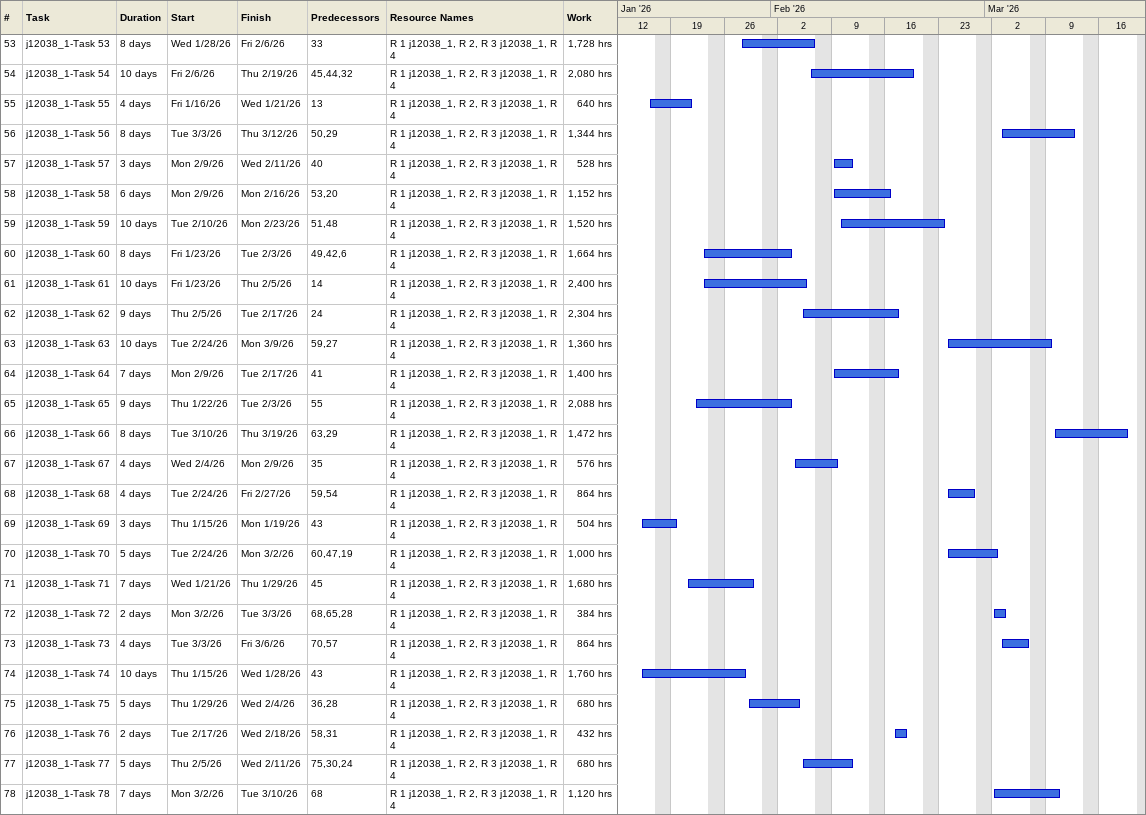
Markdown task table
| ID | Task | Duration | Start | Finish | Predecessors | Resources | Work (h) |
|---|---|---|---|---|---|---|---|
| 53 | j12038_1-Task 53 | 8d | 2026-01-28 | 2026-02-06 | 33 | R 1 j12038_1, R 2, R 3 j12038_1, R 4 | 1728 |
| 54 | j12038_1-Task 54 | 10d | 2026-02-06 | 2026-02-19 | 45, 44, 32 | R 1 j12038_1, R 2, R 3 j12038_1, R 4 | 2080 |
| 55 | j12038_1-Task 55 | 4d | 2026-01-16 | 2026-01-21 | 13 | R 1 j12038_1, R 2, R 3 j12038_1, R 4 | 640 |
| 56 | j12038_1-Task 56 | 8d | 2026-03-03 | 2026-03-12 | 50, 29 | R 1 j12038_1, R 2, R 3 j12038_1, R 4 | 1344 |
| 57 | j12038_1-Task 57 | 3d | 2026-02-09 | 2026-02-11 | 40 | R 1 j12038_1, R 2, R 3 j12038_1, R 4 | 528 |
| 58 | j12038_1-Task 58 | 6d | 2026-02-09 | 2026-02-16 | 53, 20 | R 1 j12038_1, R 2, R 3 j12038_1, R 4 | 1152 |
| 59 | j12038_1-Task 59 | 10d | 2026-02-10 | 2026-02-23 | 51, 48 | R 1 j12038_1, R 2, R 3 j12038_1, R 4 | 1520 |
| 60 | j12038_1-Task 60 | 8d | 2026-01-23 | 2026-02-03 | 49, 42, 6 | R 1 j12038_1, R 2, R 3 j12038_1, R 4 | 1664 |
| 61 | j12038_1-Task 61 | 10d | 2026-01-23 | 2026-02-05 | 14 | R 1 j12038_1, R 2, R 3 j12038_1, R 4 | 2400 |
| 62 | j12038_1-Task 62 | 9d | 2026-02-05 | 2026-02-17 | 24 | R 1 j12038_1, R 2, R 3 j12038_1, R 4 | 2304 |
| 63 | j12038_1-Task 63 | 10d | 2026-02-24 | 2026-03-09 | 59, 27 | R 1 j12038_1, R 2, R 3 j12038_1, R 4 | 1360 |
| 64 | j12038_1-Task 64 | 7d | 2026-02-09 | 2026-02-17 | 41 | R 1 j12038_1, R 2, R 3 j12038_1, R 4 | 1400 |
| 65 | j12038_1-Task 65 | 9d | 2026-01-22 | 2026-02-03 | 55 | R 1 j12038_1, R 2, R 3 j12038_1, R 4 | 2088 |
| 66 | j12038_1-Task 66 | 8d | 2026-03-10 | 2026-03-19 | 63, 29 | R 1 j12038_1, R 2, R 3 j12038_1, R 4 | 1472 |
| 67 | j12038_1-Task 67 | 4d | 2026-02-04 | 2026-02-09 | 35 | R 1 j12038_1, R 2, R 3 j12038_1, R 4 | 576 |
| 68 | j12038_1-Task 68 | 4d | 2026-02-24 | 2026-02-27 | 59, 54 | R 1 j12038_1, R 2, R 3 j12038_1, R 4 | 864 |
| 69 | j12038_1-Task 69 | 3d | 2026-01-15 | 2026-01-19 | 43 | R 1 j12038_1, R 2, R 3 j12038_1, R 4 | 504 |
| 70 | j12038_1-Task 70 | 5d | 2026-02-24 | 2026-03-02 | 60, 47, 19 | R 1 j12038_1, R 2, R 3 j12038_1, R 4 | 1000 |
| 71 | j12038_1-Task 71 | 7d | 2026-01-21 | 2026-01-29 | 45 | R 1 j12038_1, R 2, R 3 j12038_1, R 4 | 1680 |
| 72 | j12038_1-Task 72 | 2d | 2026-03-02 | 2026-03-03 | 68, 65, 28 | R 1 j12038_1, R 2, R 3 j12038_1, R 4 | 384 |
| 73 | j12038_1-Task 73 | 4d | 2026-03-03 | 2026-03-06 | 70, 57 | R 1 j12038_1, R 2, R 3 j12038_1, R 4 | 864 |
| 74 | j12038_1-Task 74 | 10d | 2026-01-15 | 2026-01-28 | 43 | R 1 j12038_1, R 2, R 3 j12038_1, R 4 | 1760 |
| 75 | j12038_1-Task 75 | 5d | 2026-01-29 | 2026-02-04 | 36, 28 | R 1 j12038_1, R 2, R 3 j12038_1, R 4 | 680 |
| 76 | j12038_1-Task 76 | 2d | 2026-02-17 | 2026-02-18 | 58, 31 | R 1 j12038_1, R 2, R 3 j12038_1, R 4 | 432 |
| 77 | j12038_1-Task 77 | 5d | 2026-02-05 | 2026-02-11 | 75, 30, 24 | R 1 j12038_1, R 2, R 3 j12038_1, R 4 | 680 |
| 78 | j12038_1-Task 78 | 7d | 2026-03-02 | 2026-03-10 | 68 | R 1 j12038_1, R 2, R 3 j12038_1, R 4 | 1120 |
